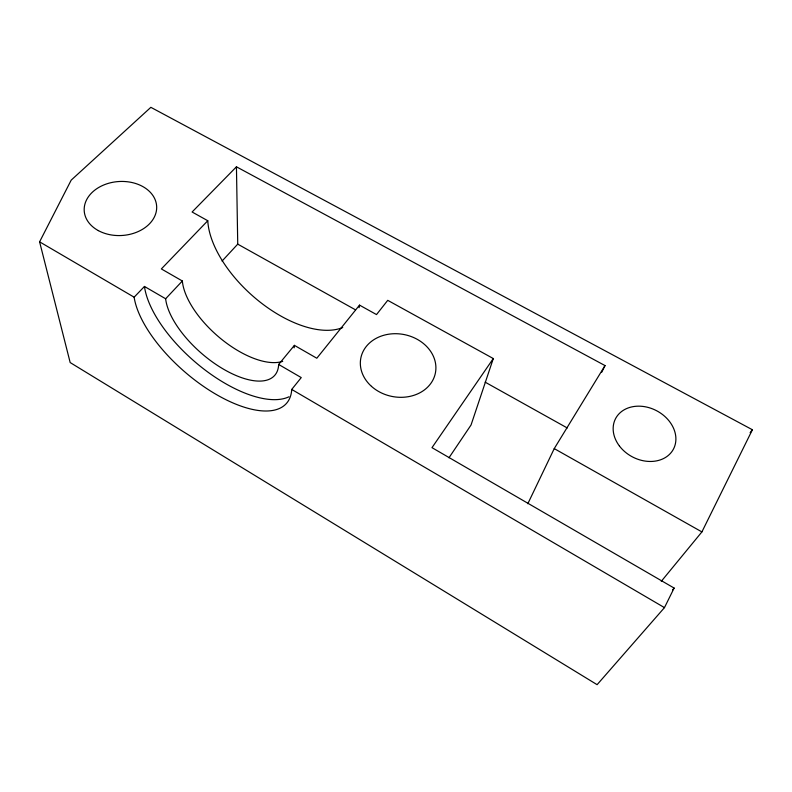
<?xml version="1.0" encoding="UTF-8"?>
<svg xmlns="http://www.w3.org/2000/svg" width="792" height="792" viewBox="0 0 792 792"><rect width="100%" height="100%" fill="white"/><g stroke="black" fill="none" stroke-linecap="round" stroke-linejoin="round"><path stroke-width="1.19" d="M661.261 581.358L701.9 531.907L752.4 429.749L150.856 107.326L71.201 180.121L39.6 241.847L134.135 297.188L144.461 286.457L165.637 298.762A69.825 31.472 41 0 0 223.631 369.25A69.825 31.472 41 0 0 278.645 364.449L294.406 345.362L316.81 358.232L359.528 305.128L376.517 314.582L387.733 300.336L493.297 358.548L471.042 424.997L448.975 457.776M527.818 503.732L554.242 448.609L605.019 365.577L236.442 166.805L192.1 212.008L207.781 220.73A92.486 48.361 41.8 0 0 259.707 301.782A92.486 48.361 41.8 0 0 342.728 327.522M601.732 372.23L605.019 365.577M39.6 241.847L70.171 362.558L597.109 684.674L664.468 607.622L674.131 588.07L431.987 447.658L493.297 358.548M750.133 432.689L752.4 429.749M134.135 297.188A97.733 42.966 40.9 0 0 215.602 394.089A97.733 42.966 40.9 0 0 291.723 389.436L301.247 377.586L278.645 364.449M672.537 589.921L674.131 588.07M222.067 261.073L237.739 244.144L236.442 166.805M165.637 298.762L182.348 280.992A68.963 32.403 41.2 0 0 221.928 339.58A68.963 32.403 41.2 0 0 282.714 361.33M207.781 220.73L161.35 268.924L182.348 280.992M237.739 244.144L355.509 309.84M485.159 382.16L567.27 427.967M554.242 448.609L701.9 531.907M291.723 389.436L664.468 607.622M359.528 305.128A92.486 48.361 41.8 0 1 359.073 307.692M288.981 396.782A96.99 43.778 41 0 1 204.494 369.567A96.99 43.778 41 0 1 144.461 286.457M294.406 345.362A68.963 32.403 41.2 0 1 294.139 347.827M619.413 445.985A32.719 26.067 27.9 0 0 673.368 449.252A32.719 26.067 27.9 0 0 640.787 406.227A32.719 26.067 27.9 0 0 619.413 445.985M98.327 230.601A36.293 27.027 -3.8 0 0 156.37 210.999A36.293 27.027 -3.8 0 0 106.613 183.902A36.293 27.027 -3.8 0 0 98.327 230.601M371.458 386.338A38.016 31.522 11.5 0 0 434.64 375.913A38.016 31.522 11.5 0 0 388.288 334.273A38.016 31.522 11.5 0 0 371.458 386.338"/></g></svg>
